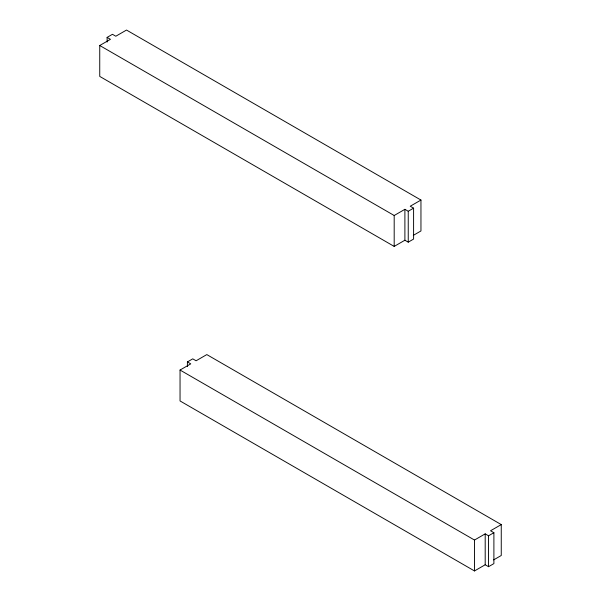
<?xml version="1.0" encoding="UTF-8"?>
<svg xmlns="http://www.w3.org/2000/svg" width="601" height="601" viewBox="0 0 601 601"><rect width="100%" height="100%" fill="white"/><g stroke="black" fill="none" stroke-linecap="round" stroke-linejoin="round"><path stroke-width="0.9" d="M107.106 42.078L107.106 37.39L112.455 34.302L115.805 36.233L126.51 30.05L420.955 200.05L420.955 230.957L413.308 235.374M420.955 200.05L410.25 206.226L413.593 208.164L413.593 239.07L408.244 242.158L404.894 240.227L394.188 246.41L99.743 76.41L99.743 45.503L110.449 39.32L107.106 37.39M99.743 45.503L394.188 215.504L404.894 209.321L408.244 211.251L413.593 208.164M187.407 366.61L187.407 361.93L192.756 358.842L196.106 360.773L206.812 354.59L501.257 524.59L501.257 555.497L493.609 559.914M501.257 524.59L490.551 530.766L493.894 532.704L493.894 563.61L488.545 566.698L485.195 564.767L474.49 570.95L180.045 400.95L180.045 370.043L190.75 363.86L187.407 361.93M180.045 370.043L474.49 540.044L485.195 533.861L488.545 535.792L493.894 532.704M488.545 535.792L488.545 566.698M485.195 533.861L485.195 564.767M474.49 540.044L474.49 570.95M408.244 211.251L408.244 242.158M404.894 209.321L404.894 240.227M394.188 215.504L394.188 246.41"/></g></svg>
